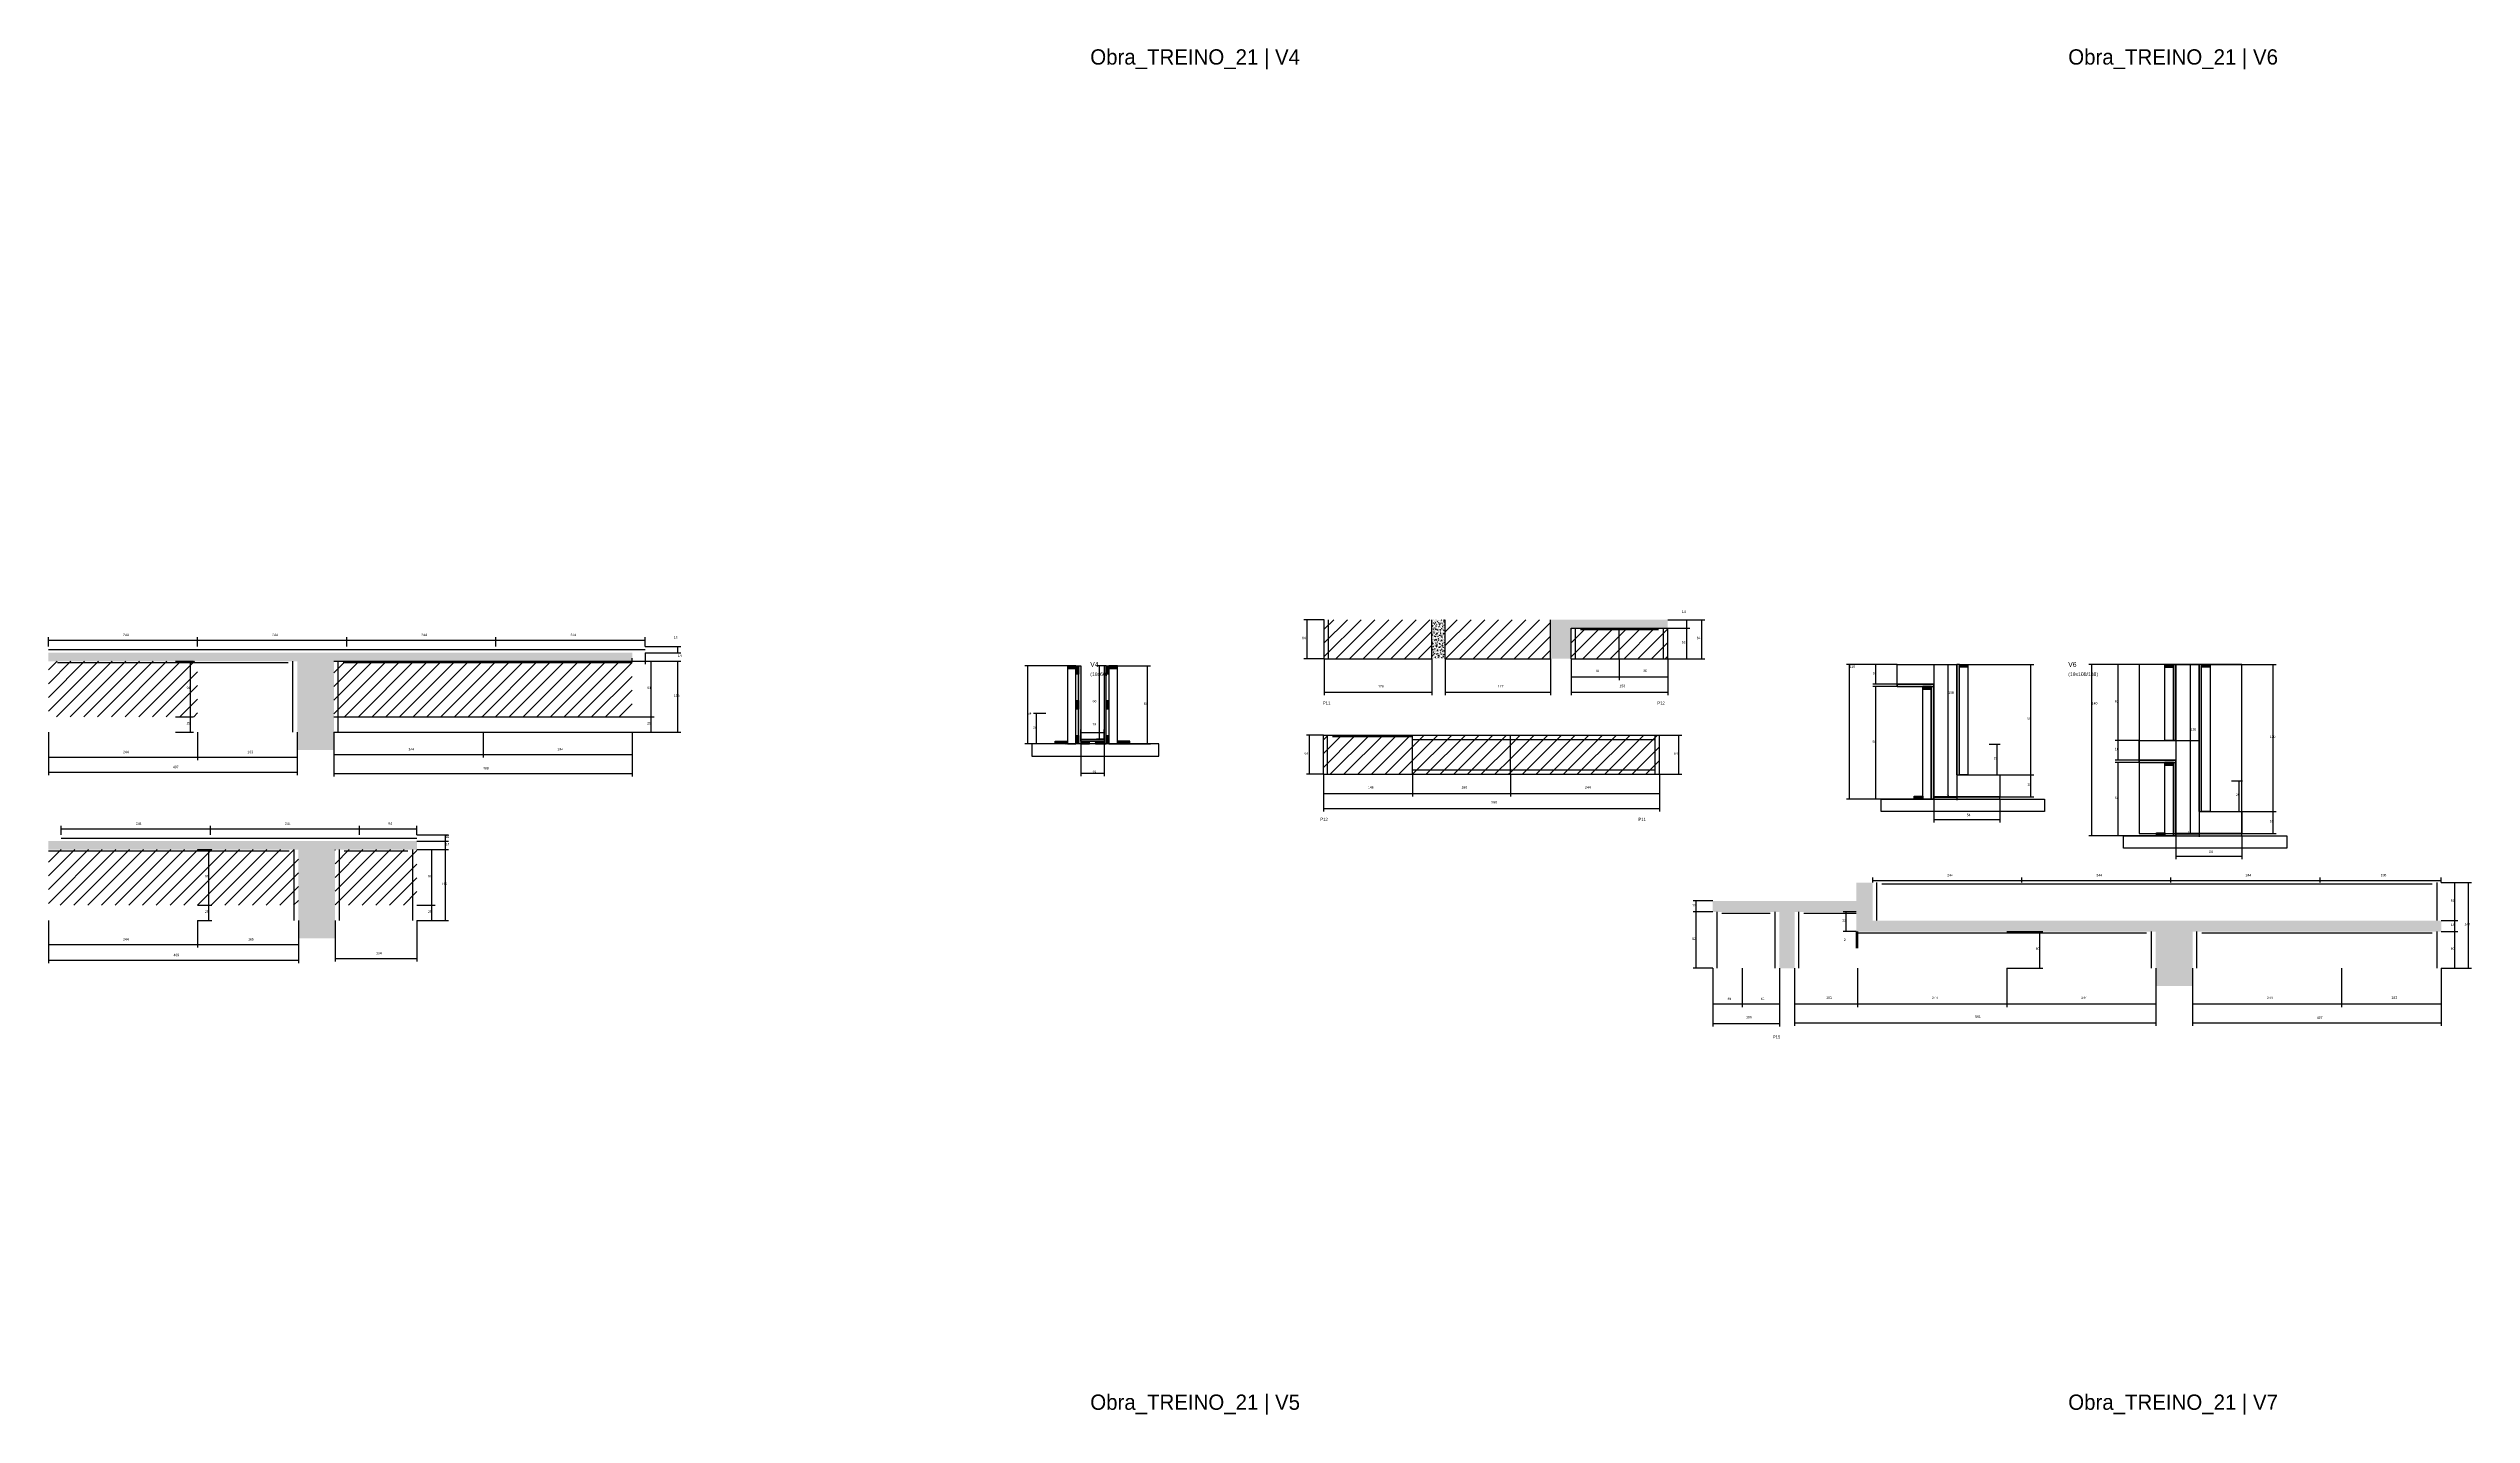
# Model space of a CAD drawing. Header units: metres. Extents: x -65046 to 21926, y -45195 to 1016.
# Drawn here: x -1704 to 2260, y -27618 to -25384 of the extents above; entities that cross this region are included whole.
import ezdxf

# ---------------------------------------------------------------- set-up
doc = ezdxf.new("R2010")
doc.units = ezdxf.units.M
for name, color, linetype in [('CONCRETO', 251, 'Continuous'), ('COTA', 241, 'Continuous'), ('Hachura', 253, 'Continuous'), ('LABEL_ID', 3, 'Continuous'), ('Madeira', 126, 'Continuous'), ('NOMENCLATURA', 7, 'Continuous'), ('Painéis', 200, 'Continuous'), ('SARR_2.2x7', 40, 'Continuous'), ('Texto Seção', 7, 'Continuous')]:
    doc.layers.add(name, color=color, linetype=linetype)

msp = doc.modelspace()

# ---------------------------------------------------------------- hatches: boundary and pattern name
at = {"layer": 'COTA'}
h = msp.add_hatch(dxfattribs=at)
h.set_pattern_fill('AR-CONC', scale=0.03)
h.paths.add_polyline_path([(580.9, -26317.8), (558.9, -26317.8), (558.9, -26381.8), (580.9, -26381.8)])
h = msp.add_hatch(dxfattribs=at)
h.set_pattern_fill('AR-CONC', scale=0.03)
h.paths.add_polyline_path([(786.9, -26331.8), (944.9, -26331.8), (944.9, -26317.8), (752.9, -26317.8), (752.9, -26381.8), (786.9, -26381.8)])
h = msp.add_hatch(dxfattribs=at)
h.set_pattern_fill('AR-CONC', scale=0.03)
h.paths.add_polyline_path([(-1237.4, -26385.8), (-749.4, -26385.8), (-749.4, -26385.8), (-749.4, -26371.8), (-749.4, -26371.8), (-1704.4, -26371.8), (-1704.4, -26371.8), (-1704.4, -26385.8), (-1704.4, -26385.8), (-1297.4, -26385.8), (-1297.4, -26385.8), (-1297.4, -26530.8), (-1297.4, -26530.8), (-1237.4, -26530.8), (-1237.4, -26530.8), (-1237.4, -26385.8)])
h = msp.add_hatch(dxfattribs=at)
h.set_pattern_fill('AR-CONC', scale=0.03)
h.paths.add_polyline_path([(-1295.4, -26838.9), (-1235.5, -26838.9), (-1235.5, -26838.9), (-1235.5, -26693.9), (-1235.5, -26693.9), (-1101.5, -26693.9), (-1101.5, -26693.9), (-1101.5, -26679.9), (-1101.5, -26679.9), (-1683.4, -26679.9), (-1683.4, -26679.9), (-1704.4, -26679.9), (-1704.4, -26679.9), (-1704.4, -26693.9), (-1704.4, -26693.9), (-1295.4, -26693.9), (-1295.4, -26693.9), (-1295.4, -26838.9)])
h = msp.add_hatch(dxfattribs=at)
h.set_pattern_fill('AR-CONC', scale=0.03)
h.paths.add_polyline_path([(1280.1, -26747.8), (1253.1, -26747.8), (1253.1, -26777.8), (1018.5, -26777.8), (1018.5, -26795.8), (1127.5, -26795.8), (1127.5, -26887.8), (1152.3, -26887.8), (1152.3, -26795.8), (1253.1, -26795.8), (1253.1, -26827.8), (1255.3, -26827.8), (1743.3, -26827.8), (1743.3, -26887.8), (1743.3, -26916.8), (1803.3, -26916.8), (1803.3, -26887.8), (1803.3, -26827.8), (2210.3, -26827.8), (2210.3, -26809.8), (1280.1, -26809.8)])
at = {"layer": 'Hachura'}
h = msp.add_hatch(dxfattribs=at)
h.set_pattern_fill('ANSI31', scale=5)
h.paths.add_polyline_path([(558.9, -26317.8), (382.9, -26317.8), (382.9, -26381.8), (558.9, -26381.8)])
h = msp.add_hatch(dxfattribs=at)
h.set_pattern_fill('ANSI31', scale=5)
h.paths.add_polyline_path([(752.9, -26317.8), (580.9, -26317.8), (580.9, -26381.8), (752.9, -26381.8)])
h = msp.add_hatch(dxfattribs=at)
h.set_pattern_fill('ANSI31', scale=5)
h.paths.add_polyline_path([(865.4, -26381.8), (865.4, -26331.8), (786.9, -26331.8), (786.9, -26381.8)])
h = msp.add_hatch(dxfattribs=at)
h.set_pattern_fill('ANSI31', scale=5)
h.paths.add_polyline_path([(944.9, -26381.8), (944.9, -26331.8), (865.4, -26331.8), (865.4, -26381.8)])
h = msp.add_hatch(dxfattribs=at)
h.set_pattern_fill('ANSI31', scale=5)
h.paths.add_polyline_path([(-1704.4, -26385.8), (-1704.4, -26476.8), (-1460.4, -26476.8), (-1460.4, -26385.8)])
h = msp.add_hatch(dxfattribs=at)
h.set_pattern_fill('ANSI31', scale=5)
h.paths.add_polyline_path([(-993.4, -26476.8), (-993.4, -26385.8), (-1237.4, -26385.8), (-1237.4, -26476.8)])
h = msp.add_hatch(dxfattribs=at)
h.set_pattern_fill('ANSI31', scale=5)
h.paths.add_polyline_path([(-993.4, -26476.8), (-749.4, -26476.8), (-749.4, -26385.8), (-993.4, -26385.8)])
h = msp.add_hatch(dxfattribs=at)
h.set_pattern_fill('ANSI31', scale=0.5)
h.paths.add_polyline_path([(-37.4, -26393.1), (-37.4, -26397.5), (-37.4, -26397.5), (-23.4, -26397.5), (-23.4, -26397.5), (-23.4, -26393.1), (-23.4, -26393.1), (-37.4, -26393.1)])
h = msp.add_hatch(color=8, dxfattribs=at)
h.dxf.hatch_style = 1
h.paths.add_polyline_path([(-15.4, -26393.1), (-19, -26393.1), (-19, -26407.1), (-19, -26521.1), (-15.4, -26521.1), (-15.4, -26516.7)])
h = msp.add_hatch(color=8, dxfattribs=at)
h.dxf.hatch_style = 1
h.paths.add_polyline_path([(26.2, -26393.1), (22.6, -26393.1), (22.6, -26521.1), (26.2, -26521.1), (26.2, -26507.1)])
h = msp.add_hatch(dxfattribs=at)
h.set_pattern_fill('ANSI31', scale=0.5)
h.paths.add_polyline_path([(30.6, -26393.1), (30.6, -26397.5), (30.6, -26397.5), (44.6, -26397.5), (44.6, -26397.5), (44.6, -26393.1), (44.6, -26393.1), (30.6, -26393.1)])
h = msp.add_hatch(color=8, dxfattribs=at)
h.dxf.hatch_style = 1
h.paths.add_polyline_path([(1417.9, -26571.3), (1421.9, -26571.3), (1421.9, -26391.3), (1417.9, -26391.3)])
h = msp.add_hatch(dxfattribs=at)
h.set_pattern_fill('ANSI31', scale=0.5)
h.paths.add_polyline_path([(1435.9, -26391.3), (1435.9, -26395.7), (1435.9, -26395.7), (1421.9, -26395.7), (1421.9, -26395.7), (1421.9, -26391.3), (1421.9, -26391.3), (1435.9, -26391.3)])
h = msp.add_hatch(dxfattribs=at)
h.set_pattern_fill('ANSI31', scale=0.5)
h.paths.add_polyline_path([(1758.2, -26391.3), (1758.2, -26395.7), (1758.2, -26395.7), (1772.2, -26395.7), (1772.2, -26395.7), (1772.2, -26391.3), (1772.2, -26391.3), (1758.2, -26391.3)])
h = msp.add_hatch(color=8, dxfattribs=at)
h.dxf.hatch_style = 1
h.paths.add_polyline_path([(1772.2, -26391.3), (1776.2, -26391.3), (1776.2, -26391.3), (1776.2, -26515.3), (1776.2, -26515.3), (1772.2, -26515.3), (1772.2, -26515.3), (1772.2, -26391.3)])
h = msp.add_hatch(color=8, dxfattribs=at)
h.dxf.hatch_style = 1
h.paths.add_polyline_path([(1814.2, -26631.3), (1818.2, -26631.3), (1818.2, -26391.3), (1814.2, -26391.3)])
h = msp.add_hatch(dxfattribs=at)
h.set_pattern_fill('ANSI31', scale=0.5)
h.paths.add_polyline_path([(1832.2, -26391.3), (1832.2, -26395.7), (1832.2, -26395.7), (1818.2, -26395.7), (1818.2, -26395.7), (1818.2, -26391.3), (1818.2, -26391.3), (1832.2, -26391.3)])
h = msp.add_hatch(color=8, dxfattribs=at)
h.dxf.hatch_style = 1
h.paths.add_polyline_path([(1379.9, -26427.3), (1379.9, -26423.3), (1379.9, -26423.3), (1319.9, -26423.3), (1319.9, -26423.3), (1319.9, -26427.3), (1319.9, -26427.3), (1379.9, -26427.3)])
h = msp.add_hatch(dxfattribs=at)
h.set_pattern_fill('ANSI31', scale=0.5)
h.paths.add_polyline_path([(1361.9, -26427.3), (1361.9, -26431.7), (1361.9, -26431.7), (1375.9, -26431.7), (1375.9, -26431.7), (1375.9, -26427.3), (1375.9, -26427.3), (1361.9, -26427.3)])
h = msp.add_hatch(color=8, dxfattribs=at)
h.dxf.hatch_style = 1
h.paths.add_polyline_path([(1379.9, -26427.3), (1375.9, -26427.3), (1375.9, -26611.3), (1379.9, -26611.3)])
h = msp.add_hatch(dxfattribs=at)
h.set_pattern_fill('ANSI31', scale=0.5)
h.paths.add_polyline_path([(-57.5, -26521.1), (-57.5, -26516.7), (-57.5, -26516.7), (-37.5, -26516.7), (-37.5, -26516.7), (-37.5, -26521.1), (-37.5, -26521.1), (-57.5, -26521.1)])
h = msp.add_hatch(dxfattribs=at)
h.set_pattern_fill('ANSI31', scale=0.5)
h.paths.add_polyline_path([(64.6, -26521.1), (64.6, -26516.7), (64.6, -26516.7), (44.6, -26516.7), (44.6, -26516.7), (44.6, -26521.1), (44.6, -26521.1), (64.6, -26521.1)])
h = msp.add_hatch(dxfattribs=at)
h.set_pattern_fill('ANSI31', scale=5)
h.paths.add_polyline_path([(527.4, -26570.6), (527.4, -26506.6), (381.4, -26506.6), (381.4, -26570.6)])
h = msp.add_hatch(dxfattribs=at)
h.set_pattern_fill('ANSI31', scale=5)
h.paths.add_polyline_path([(687.4, -26506.6), (527.4, -26506.6), (527.4, -26570.6), (687.4, -26570.6)])
h = msp.add_hatch(dxfattribs=at)
h.set_pattern_fill('ANSI31', scale=5)
h.paths.add_polyline_path([(931.4, -26506.6), (687.4, -26506.6), (687.4, -26570.6), (931.4, -26570.6)])
h = msp.add_hatch(color=8, dxfattribs=at)
h.dxf.hatch_style = 1
h.paths.add_polyline_path([(1776.2, -26551.3), (1776.2, -26547.3), (1776.2, -26547.3), (1716.2, -26547.3), (1716.2, -26547.3), (1716.2, -26551.3), (1716.2, -26551.3), (1776.2, -26551.3)])
h = msp.add_hatch(dxfattribs=at)
h.set_pattern_fill('ANSI31', scale=0.5)
h.paths.add_polyline_path([(1758.2, -26551.3), (1758.2, -26555.7), (1758.2, -26555.7), (1772.2, -26555.7), (1772.2, -26555.7), (1772.2, -26551.3), (1772.2, -26551.3), (1758.2, -26551.3)])
h = msp.add_hatch(color=8, dxfattribs=at)
h.dxf.hatch_style = 1
h.paths.add_polyline_path([(1776.2, -26551.3), (1772.2, -26551.3), (1772.2, -26671.3), (1776.2, -26671.3)])
h = msp.add_hatch(dxfattribs=at)
h.set_pattern_fill('ANSI31', scale=0.5)
h.paths.add_polyline_path([(1347.9, -26610.9), (1347.9, -26606.5), (1347.9, -26606.5), (1361.9, -26606.5), (1361.9, -26606.5), (1361.9, -26610.9), (1361.9, -26610.9), (1347.9, -26610.9)])
h = msp.add_hatch(color=8, dxfattribs=at)
h.dxf.hatch_style = 1
h.paths.add_polyline_path([(1487.9, -26611.3), (1487.9, -26607.3), (1487.9, -26607.3), (1379.9, -26607.3), (1379.9, -26607.3), (1379.9, -26611.3), (1379.9, -26611.3), (1487.9, -26611.3)])
h = msp.add_hatch(dxfattribs=at)
h.set_pattern_fill('ANSI31', scale=0.5)
h.paths.add_polyline_path([(1744.2, -26670.9), (1744.2, -26666.5), (1744.2, -26666.5), (1758.2, -26666.5), (1758.2, -26666.5), (1758.2, -26670.9), (1758.2, -26670.9), (1744.2, -26670.9)])
h = msp.add_hatch(color=8, dxfattribs=at)
h.dxf.hatch_style = 1
h.paths.add_polyline_path([(1884.2, -26671.3), (1884.2, -26667.3), (1884.2, -26667.3), (1776.2, -26667.3), (1776.2, -26667.3), (1776.2, -26671.3), (1776.2, -26671.3), (1884.2, -26671.3)])
h = msp.add_hatch(dxfattribs=at)
h.set_pattern_fill('ANSI31', scale=5)
h.paths.add_polyline_path([(-1460.4, -26784.9), (-1460.4, -26693.9), (-1704.4, -26693.9), (-1704.4, -26784.9)])
h = msp.add_hatch(dxfattribs=at)
h.set_pattern_fill('ANSI31', scale=5)
h.paths.add_polyline_path([(-1295.4, -26784.9), (-1295.4, -26693.9), (-1460.4, -26693.9), (-1460.4, -26784.9)])
h = msp.add_hatch(dxfattribs=at)
h.set_pattern_fill('ANSI31', scale=5)
h.paths.add_polyline_path([(-1235.5, -26693.9), (-1235.5, -26784.9), (-1101.5, -26784.9), (-1101.5, -26693.9)])
at = {"layer": 'Madeira'}
h = msp.add_hatch(dxfattribs=at)
h.set_pattern_fill('ANSI31', scale=0.5)
h.paths.add_polyline_path([(-19, -26393.1), (-23.4, -26393.1), (-23.4, -26407.1), (-19, -26407.1)])
h = msp.add_hatch(dxfattribs=at)
h.set_pattern_fill('ANSI31', scale=0.5)
h.paths.add_polyline_path([(30.6, -26393.1), (26.2, -26393.1), (26.2, -26407.1), (30.6, -26407.1)])
h = msp.add_hatch(dxfattribs=at)
h.set_pattern_fill('ANSI31', scale=0.5)
h.paths.add_polyline_path([(-19, -26450.1), (-23.4, -26450.1), (-23.4, -26464.1), (-19, -26464.1)])
h = msp.add_hatch(dxfattribs=at)
h.set_pattern_fill('ANSI31', scale=0.5)
h.paths.add_polyline_path([(30.6, -26450.1), (26.2, -26450.1), (26.2, -26464.1), (30.6, -26464.1)])
h = msp.add_hatch(dxfattribs=at)
h.set_pattern_fill('ANSI31', scale=0.5)
h.paths.add_polyline_path([(-19, -26507.1), (-23.4, -26507.1), (-23.4, -26521.1), (-19, -26521.1)])
h = msp.add_hatch(dxfattribs=at)
h.set_pattern_fill('ANSI31', scale=0.5)
h.paths.add_polyline_path([(-15.4, -26516.7), (-15.4, -26521.1), (-1.4, -26521.1), (-1.4, -26516.7)])
h = msp.add_hatch(dxfattribs=at)
h.set_pattern_fill('ANSI31', scale=0.5)
h.paths.add_polyline_path([(8.6, -26516.7), (8.6, -26521.1), (22.6, -26521.1), (22.6, -26516.7)])
h = msp.add_hatch(dxfattribs=at)
h.set_pattern_fill('ANSI31', scale=0.5)
h.paths.add_polyline_path([(30.6, -26507.1), (26.2, -26507.1), (26.2, -26521.1), (30.6, -26521.1)])

# ---------------------------------------------------------------- linework, layer by layer
at = {"layer": 'CONCRETO'}
for points in [[(1417.9, -26391.3), (1417.9, -26571.3), (1487.9, -26571.3), (1487.9, -26607.3), (1487.9, -26607.3), (1487.9, -26607.3), (1379.9, -26607.3), (1379.9, -26423.3), (1319.9, -26423.3), (1319.9, -26391.3), (1417.9, -26391.3)], [(1814.2, -26391.3), (1814.2, -26631.3), (1884.2, -26631.3), (1884.2, -26667.3), (1884.2, -26667.3), (1884.2, -26667.3), (1776.2, -26667.3), (1776.2, -26547.3), (1716.2, -26547.3), (1716.2, -26515.3), (1776.2, -26515.3)], [(1776.2, -26515.3), (1776.2, -26399.3), (1776.2, -26391.3), (1814.2, -26391.3)]]:
    msp.add_lwpolyline(points, dxfattribs=at)
for points in [[(1716.2, -26667.3), (1884.2, -26667.3), (1884.2, -26391.3), (1716.2, -26391.3)], [(1776.2, -26515.3), (1814.2, -26515.3), (1814.2, -26391.3), (1776.2, -26391.3)]]:
    msp.add_lwpolyline(points, close=True, dxfattribs=at)
at = {"layer": 'COTA'}
for p, q in [((382.9, -26317.8), (349.6, -26317.8)), ((354.6, -26381.8), (354.6, -26317.8)), ((944.9, -26317.8), (981, -26317.8)), ((944.9, -26317.8), (1005.4, -26317.8)), ((976, -26331.8), (976, -26317.8)), ((1000.4, -26381.8), (1000.4, -26317.8)), ((-1704.4, -26361.8), (-1704.4, -26346.2)), ((-1704.4, -26351.2), (-1460.4, -26351.2)), ((-1460.4, -26361.8), (-1460.4, -26346.2)), ((-1460.4, -26361.8), (-1460.4, -26346.2)), ((-1460.4, -26351.2), (-1216.4, -26351.2)), ((-1216.4, -26361.8), (-1216.4, -26346.2)), ((-1216.4, -26361.8), (-1216.4, -26346.2)), ((-1216.4, -26351.2), (-972.4, -26351.2)), ((-972.4, -26361.8), (-972.4, -26346.2)), ((-972.4, -26361.8), (-972.4, -26346.2)), ((-972.4, -26351.2), (-728.4, -26351.2)), ((-728.4, -26361.8), (-728.4, -26346.2)), ((-728.4, -26361.8), (-669.7, -26361.8)), ((-674.7, -26371.8), (-674.7, -26361.8)), ((944.9, -26331.8), (981, -26331.8)), ((944.9, -26331.8), (981, -26331.8)), ((976, -26381.8), (976, -26331.8)), ((-1496.3, -26385.8), (-1466.9, -26385.8)), ((-1471.9, -26476.8), (-1471.9, -26385.8)), ((-749.4, -26385.8), (-749.4, -26380.8)), ((-749.4, -26385.8), (-669.7, -26385.8)), ((-749.4, -26385.8), (-728.4, -26385.8)), ((-749.4, -26385.8), (-713.3, -26385.8)), ((-728.4, -26371.8), (-669.7, -26371.8)), ((-728.4, -26371.8), (-728.4, -26390.8)), ((-718.3, -26476.8), (-718.3, -26385.8)), ((-674.7, -26501.8), (-674.7, -26385.8)), ((-23.4, -26393.1), (-107.3, -26393.1)), ((-102.3, -26521.1), (-102.3, -26393.1)), ((22.6, -26393.1), (10.3, -26393.1)), ((15.3, -26513.1), (15.3, -26393.1)), ((30.6, -26393.1), (98.6, -26393.1)), ((93.6, -26521.1), (93.6, -26393.1)), ((382.9, -26381.8), (349.6, -26381.8)), ((382.9, -26381.8), (382.9, -26441.3)), ((558.9, -26381.8), (558.9, -26441.3)), ((580.9, -26381.8), (580.9, -26441.3)), ((752.9, -26381.8), (752.9, -26441.3)), ((786.9, -26381.8), (786.9, -26416.5)), ((786.9, -26381.8), (786.9, -26441.3)), ((865.4, -26381.8), (865.4, -26416.5)), ((865.4, -26381.8), (865.4, -26416.5)), ((944.9, -26381.8), (944.9, -26416.5)), ((944.9, -26381.8), (944.9, -26441.3)), ((944.9, -26381.8), (981, -26381.8)), ((944.9, -26381.8), (1005.4, -26381.8)), ((1319.9, -26391.3), (1237.2, -26391.3)), ((1242.2, -26611.3), (1242.2, -26391.3)), ((1319.9, -26391.3), (1280.4, -26391.3)), ((1285.4, -26423.3), (1285.4, -26391.3)), ((1379.9, -26391.3), (1408.5, -26391.3)), ((1379.9, -26391.3), (1379.9, -26612.9)), ((1403.5, -26607.3), (1403.5, -26391.3)), ((1417.9, -26391.3), (1417.9, -26612.9)), ((1435.9, -26391.3), (1543.8, -26391.3)), ((1538.8, -26571.3), (1538.8, -26391.3)), ((1767.8, -26391.3), (1633.5, -26391.3)), ((1638.5, -26671.3), (1638.5, -26391.3)), ((1767.8, -26391.3), (1676.7, -26391.3)), ((1681.7, -26515.3), (1681.7, -26391.3)), ((1776.2, -26391.3), (1804.8, -26391.3)), ((1776.2, -26391.3), (1776.2, -26672.9)), ((1799.8, -26667.3), (1799.8, -26391.3)), ((1814.2, -26391.3), (1814.2, -26672.9)), ((1832.2, -26391.3), (1940.1, -26391.3)), ((1935.1, -26631.3), (1935.1, -26391.3)), ((382.9, -26436.3), (558.9, -26436.3)), ((580.9, -26436.3), (752.9, -26436.3)), ((786.9, -26411.5), (865.4, -26411.5)), ((786.9, -26436.3), (944.9, -26436.3)), ((865.4, -26411.5), (944.9, -26411.5)), ((1319.9, -26423.3), (1280.4, -26423.3)), ((1319.9, -26427.3), (1280.4, -26427.3)), ((1285.4, -26611.3), (1285.4, -26427.3)), ((-1496.3, -26476.8), (-1466.9, -26476.8)), ((-1496.3, -26476.8), (-1466.9, -26476.8)), ((-1471.9, -26501.8), (-1471.9, -26476.8)), ((-749.4, -26476.8), (-713.3, -26476.8)), ((-749.4, -26476.8), (-713.3, -26476.8)), ((-718.3, -26501.8), (-718.3, -26476.8)), ((-72.5, -26471), (-93.1, -26471)), ((-88.1, -26521.1), (-88.1, -26471)), ((-1704.4, -26501.8), (-1704.4, -26547.7)), ((-1704.4, -26501.8), (-1704.4, -26572.3)), ((-1496.3, -26501.8), (-1466.9, -26501.8)), ((-1460.4, -26501.8), (-1460.4, -26547.7)), ((-1460.4, -26501.8), (-1460.4, -26547.7)), ((-1297.4, -26501.8), (-1297.4, -26547.7)), ((-1297.4, -26501.8), (-1297.4, -26572.3)), ((-1237.4, -26501.8), (-1237.4, -26543.1)), ((-1237.4, -26501.8), (-1237.4, -26574.1)), ((-993.4, -26501.8), (-993.4, -26543.1)), ((-993.4, -26501.8), (-993.4, -26543.1)), ((-749.4, -26501.8), (-749.4, -26574.1)), ((-749.4, -26501.8), (-749.4, -26543.1)), ((-749.4, -26501.8), (-669.7, -26501.8)), ((-749.4, -26501.8), (-713.3, -26501.8)), ((-15.4, -26513.1), (-15.4, -26497.3)), ((-15.4, -26502.3), (22.6, -26502.3)), ((22.6, -26513.1), (10.3, -26513.1)), ((22.6, -26513.1), (22.6, -26497.3)), ((381.4, -26506.6), (353.7, -26506.6)), ((358.7, -26570.6), (358.7, -26506.6)), ((931.4, -26506.6), (967.9, -26506.6)), ((962.9, -26570.6), (962.9, -26506.6)), ((1716.2, -26515.3), (1676.7, -26515.3)), ((1716.2, -26515.3), (1676.7, -26515.3)), ((1681.7, -26547.3), (1681.7, -26515.3)), ((-1704.4, -26542.7), (-1460.4, -26542.7)), ((-1460.4, -26542.7), (-1297.4, -26542.7)), ((-1237.4, -26538.1), (-993.4, -26538.1)), ((-993.4, -26538.1), (-749.4, -26538.1)), ((-23.4, -26521.1), (-107.3, -26521.1)), ((-57.5, -26521.1), (-93.1, -26521.1)), ((-15.4, -26521.1), (-15.4, -26573.8)), ((22.6, -26521.1), (22.6, -26573.8)), ((30.6, -26521.1), (98.6, -26521.1)), ((1470.9, -26521.4), (1488.6, -26521.4)), ((1483.6, -26571.3), (1483.6, -26521.4)), ((1716.2, -26547.3), (1676.7, -26547.3)), ((1716.2, -26551.3), (1676.7, -26551.3)), ((1681.7, -26671.3), (1681.7, -26551.3)), ((-1704.4, -26567.3), (-1297.4, -26567.3)), ((-1237.4, -26569.1), (-749.4, -26569.1)), ((-15.4, -26568.8), (22.6, -26568.8)), ((381.4, -26570.6), (353.7, -26570.6)), ((381.4, -26570.6), (381.4, -26607.1)), ((381.4, -26570.6), (381.4, -26631.5)), ((527.4, -26570.6), (527.4, -26607.1)), ((527.4, -26570.6), (527.4, -26607.1)), ((687.4, -26570.6), (687.4, -26607.1)), ((687.4, -26570.6), (687.4, -26607.1)), ((931.4, -26570.6), (931.4, -26607.1)), ((931.4, -26570.6), (931.4, -26631.5)), ((931.4, -26570.6), (967.9, -26570.6)), ((1470.9, -26571.3), (1488.6, -26571.3)), ((1487.9, -26571.3), (1543.8, -26571.3)), ((1487.9, -26571.3), (1543.8, -26571.3)), ((1538.8, -26607.3), (1538.8, -26571.3)), ((1867.2, -26581.4), (1884.9, -26581.4)), ((1879.9, -26631.3), (1879.9, -26581.4)), ((381.4, -26602.1), (527.4, -26602.1)), ((381.4, -26626.5), (931.4, -26626.5)), ((527.4, -26602.1), (687.4, -26602.1)), ((687.4, -26602.1), (931.4, -26602.1)), ((1361.9, -26611.3), (1237.2, -26611.3)), ((1361.9, -26611.3), (1280.4, -26611.3)), ((1379.9, -26607.3), (1408.5, -26607.3)), ((1379.9, -26607.9), (1417.9, -26607.9)), ((1379.9, -26611.3), (1379.9, -26649.7)), ((1487.9, -26607.3), (1543.8, -26607.3)), ((1487.9, -26611.3), (1487.9, -26649.7)), ((1867.2, -26631.3), (1884.9, -26631.3)), ((1884.2, -26631.3), (1940.1, -26631.3)), ((1884.2, -26631.3), (1940.1, -26631.3)), ((1935.1, -26667.3), (1935.1, -26631.3)), ((-1683.4, -26669.9), (-1683.4, -26654.7)), ((-1683.4, -26659.7), (-1439.4, -26659.7)), ((-1439.4, -26669.9), (-1439.4, -26654.7)), ((-1439.4, -26669.9), (-1439.4, -26654.7)), ((-1439.4, -26659.7), (-1195.5, -26659.7)), ((-1195.5, -26669.9), (-1195.5, -26654.7)), ((-1195.5, -26669.9), (-1195.5, -26654.7)), ((-1195.5, -26659.7), (-1101.5, -26659.7)), ((-1101.5, -26669.9), (-1101.5, -26654.7)), ((-1101.5, -26669.9), (-1049.8, -26669.9)), ((-1054.8, -26679.9), (-1054.8, -26669.9)), ((1379.9, -26644.7), (1487.9, -26644.7)), ((1758.2, -26671.3), (1633.5, -26671.3)), ((1758.2, -26671.3), (1676.7, -26671.3)), ((1776.2, -26667.3), (1804.8, -26667.3)), ((1776.2, -26667.9), (1814.2, -26667.9)), ((1776.2, -26671.3), (1776.2, -26709.7)), ((1884.2, -26667.3), (1940.1, -26667.3)), ((1884.2, -26671.3), (1884.2, -26709.7)), ((-1460.4, -26693.9), (-1436.9, -26693.9)), ((-1441.9, -26784.9), (-1441.9, -26693.9)), ((-1101.5, -26679.9), (-1049.8, -26679.9)), ((-1101.5, -26679.9), (-1049.8, -26679.9)), ((-1101.5, -26693.9), (-1049.8, -26693.9)), ((-1101.5, -26693.9), (-1049.8, -26693.9)), ((-1101.5, -26693.9), (-1072, -26693.9)), ((-1077, -26784.9), (-1077, -26693.9)), ((-1054.8, -26693.9), (-1054.8, -26679.9)), ((-1054.8, -26809.9), (-1054.8, -26693.9)), ((1776.2, -26704.7), (1884.2, -26704.7)), ((1280.1, -26747.8), (1280.1, -26739.2)), ((1280.1, -26744.2), (1524.1, -26744.2)), ((1524.1, -26747.8), (1524.1, -26739.2)), ((1524.1, -26747.8), (1524.1, -26739.2)), ((1524.1, -26744.2), (1768.1, -26744.2)), ((1768.1, -26747.8), (1768.1, -26739.2)), ((1768.1, -26747.8), (1768.1, -26739.2)), ((1768.1, -26744.2), (2012.1, -26744.2)), ((2012.1, -26747.8), (2012.1, -26739.2)), ((2012.1, -26747.8), (2012.1, -26739.2)), ((2012.1, -26744.2), (2210.3, -26744.2)), ((2210.3, -26747.8), (2210.3, -26739.2)), ((2210.3, -26747.8), (2259.8, -26747.8)), ((2210.3, -26747.8), (2237.3, -26747.8)), ((2232.3, -26809.8), (2232.3, -26747.8)), ((2254.8, -26887.8), (2254.8, -26747.8)), ((-1460.4, -26784.9), (-1436.9, -26784.9)), ((-1460.4, -26784.9), (-1436.9, -26784.9)), ((-1441.9, -26809.9), (-1441.9, -26784.9)), ((-1101.5, -26784.9), (-1072, -26784.9)), ((-1101.5, -26784.9), (-1072, -26784.9)), ((-1077, -26809.9), (-1077, -26784.9)), ((1018.5, -26777.8), (986.1, -26777.8)), ((1018.5, -26795.8), (986.1, -26795.8)), ((1018.5, -26795.8), (986.1, -26795.8)), ((991.1, -26795.8), (991.1, -26777.8)), ((991.1, -26887.8), (991.1, -26795.8)), ((1253.1, -26795.8), (1231.8, -26795.8)), ((1236.8, -26827.8), (1236.8, -26795.8)), ((-1704.4, -26809.9), (-1704.4, -26854.1)), ((-1704.4, -26809.9), (-1704.4, -26879.7)), ((-1460.4, -26809.9), (-1460.4, -26854.1)), ((-1460.4, -26809.9), (-1460.4, -26854.1)), ((-1460.4, -26809.9), (-1436.9, -26809.9)), ((-1295.4, -26809.9), (-1295.4, -26879.7)), ((-1295.4, -26822.2), (-1295.4, -26854.1)), ((-1235.5, -26809.9), (-1235.5, -26876.7)), ((-1101.5, -26809.9), (-1101.5, -26876.7)), ((-1101.5, -26809.9), (-1049.8, -26809.9)), ((-1101.5, -26809.9), (-1072, -26809.9)), ((1253.1, -26827.8), (1231.8, -26827.8)), ((1253.1, -26827.8), (1253.1, -26854.9)), ((1255.3, -26827.8), (1255.3, -26854.9)), ((1499.3, -26827.8), (1558.3, -26827.8)), ((1553.3, -26887.8), (1553.3, -26827.8)), ((2210.3, -26809.8), (2237.3, -26809.8)), ((2210.3, -26809.8), (2237.3, -26809.8)), ((2210.3, -26827.8), (2237.3, -26827.8)), ((2210.3, -26827.8), (2237.3, -26827.8)), ((2232.3, -26827.8), (2232.3, -26809.8)), ((2232.3, -26887.8), (2232.3, -26827.8)), ((-1704.4, -26849.1), (-1460.4, -26849.1)), ((-1704.4, -26874.7), (-1295.4, -26874.7)), ((-1460.4, -26849.1), (-1295.4, -26849.1)), ((-1235.5, -26871.7), (-1101.5, -26871.7)), ((1253.1, -26849.9), (1255.3, -26849.9)), ((1018.5, -26887.8), (986.1, -26887.8)), ((1018.5, -26887.8), (1018.5, -26983)), ((1018.5, -26887.8), (1018.5, -26951.3)), ((1066.5, -26887.8), (1066.5, -26951.3)), ((1066.5, -26887.8), (1066.5, -26951.3)), ((1127.5, -26887.8), (1127.5, -26983)), ((1127.5, -26887.8), (1127.5, -26951.3)), ((1152.3, -26887.8), (1152.3, -26951.3)), ((1152.3, -26887.8), (1152.3, -26982.2)), ((1255.3, -26887.8), (1255.3, -26951.3)), ((1255.3, -26887.8), (1255.3, -26951.3)), ((1499.3, -26887.8), (1499.3, -26951.3)), ((1499.3, -26887.8), (1499.3, -26951.3)), ((1499.3, -26887.8), (1558.3, -26887.8)), ((1743.3, -26887.8), (1743.3, -26951.3)), ((1743.3, -26902.3), (1743.3, -26982.2)), ((1803.3, -26887.8), (1803.3, -26951.3)), ((1803.3, -26902.3), (1803.3, -26982.2)), ((2047.3, -26887.8), (2047.3, -26951.3)), ((2047.3, -26887.8), (2047.3, -26951.3)), ((2210.3, -26887.8), (2237.3, -26887.8)), ((2210.3, -26887.8), (2259.8, -26887.8)), ((2210.3, -26887.8), (2210.3, -26982.2)), ((2210.3, -26900), (2210.3, -26951.3)), ((1018.5, -26946.3), (1066.5, -26946.3)), ((1066.5, -26946.3), (1127.5, -26946.3)), ((1152.3, -26946.3), (1255.3, -26946.3)), ((1255.3, -26946.3), (1499.3, -26946.3)), ((1499.3, -26946.3), (1743.3, -26946.3)), ((1803.3, -26946.3), (2047.3, -26946.3)), ((2047.3, -26946.3), (2210.3, -26946.3)), ((1018.5, -26978), (1127.5, -26978)), ((1152.3, -26977.2), (1743.3, -26977.2)), ((1803.3, -26977.2), (2210.3, -26977.2))]:
    msp.add_line(p, q, dxfattribs=at)
at = {"layer": 'Madeira'}
for points in [[(-37.4, -26393.1), (-37.4, -26397.5), (-23.4, -26397.5), (-23.4, -26393.1)], [(-37.4, -26521.1), (-23.4, -26521.1), (-23.4, -26393.1), (-37.4, -26393.1)], [(-19, -26393.1), (-19, -26407.1), (-23.4, -26407.1), (-23.4, -26393.1)], [(30.6, -26393.1), (30.6, -26407.1), (26.2, -26407.1), (26.2, -26393.1)], [(30.6, -26393.1), (30.6, -26397.5), (44.6, -26397.5), (44.6, -26393.1)], [(30.6, -26521.1), (44.6, -26521.1), (44.6, -26393.1), (30.6, -26393.1)], [(1435.9, -26391.3), (1435.9, -26395.7), (1421.9, -26395.7), (1421.9, -26391.3)], [(1435.9, -26571.3), (1421.9, -26571.3), (1421.9, -26391.3), (1435.9, -26391.3)], [(1758.2, -26391.3), (1758.2, -26395.7), (1772.2, -26395.7), (1772.2, -26391.3)], [(1758.2, -26391.3), (1772.2, -26391.3), (1772.2, -26515.3), (1758.2, -26515.3)], [(1832.2, -26391.3), (1832.2, -26395.7), (1818.2, -26395.7), (1818.2, -26391.3)], [(1832.2, -26631.3), (1818.2, -26631.3), (1818.2, -26391.3), (1832.2, -26391.3)], [(1361.9, -26427.3), (1361.9, -26431.7), (1375.9, -26431.7), (1375.9, -26427.3)], [(1361.9, -26427.3), (1375.9, -26427.3), (1375.9, -26611.3), (1361.9, -26611.3)], [(-19, -26450.1), (-19, -26464.1), (-23.4, -26464.1), (-23.4, -26450.1)], [(30.6, -26450.1), (30.6, -26464.1), (26.2, -26464.1), (26.2, -26450.1)], [(-57.5, -26521.1), (-57.5, -26516.7), (-37.5, -26516.7), (-37.5, -26521.1)], [(-19, -26507.1), (-19, -26521.1), (-23.4, -26521.1), (-23.4, -26507.1)], [(-1.4, -26516.7), (-15.4, -26516.7), (-15.4, -26521.1), (-1.4, -26521.1)], [(22.6, -26516.7), (8.6, -26516.7), (8.6, -26521.1), (22.6, -26521.1)], [(30.6, -26507.1), (30.6, -26521.1), (26.2, -26521.1), (26.2, -26507.1)], [(64.6, -26521.1), (64.6, -26516.7), (44.6, -26516.7), (44.6, -26521.1)], [(-95.4, -26541.1), (112.4, -26541.1), (112.4, -26521.1), (-95.4, -26521.1)], [(1758.2, -26551.3), (1758.2, -26555.7), (1772.2, -26555.7), (1772.2, -26551.3)], [(1758.2, -26551.3), (1772.2, -26551.3), (1772.2, -26671.3), (1758.2, -26671.3)], [(1561.1, -26631.3), (1294.2, -26631.3), (1294.2, -26611.3), (1561.1, -26611.3)], [(1347.9, -26610.9), (1347.9, -26606.5), (1361.9, -26606.5), (1361.9, -26610.9)], [(1957.4, -26691.3), (1690.5, -26691.3), (1690.5, -26671.3), (1957.4, -26671.3)], [(1744.2, -26670.9), (1744.2, -26666.5), (1758.2, -26666.5), (1758.2, -26670.9)]]:
    msp.add_lwpolyline(points, close=True, dxfattribs=at)
at = {"layer": 'Painéis'}
for p, q in [((382.9, -26381.8), (382.9, -26317.8)), ((558.9, -26381.8), (558.9, -26317.8)), ((580.9, -26381.8), (580.9, -26317.8)), ((752.9, -26381.8), (752.9, -26317.8)), ((786.9, -26331.8), (944.9, -26331.8)), ((786.9, -26381.8), (786.9, -26331.8)), ((865.4, -26381.8), (865.4, -26331.8)), ((944.9, -26381.8), (944.9, -26331.8)), ((-1237.4, -26385.8), (-749.4, -26385.8)), ((382.9, -26381.8), (558.9, -26381.8)), ((580.9, -26381.8), (752.9, -26381.8)), ((786.9, -26381.8), (944.9, -26381.8)), ((1417.9, -26571.3), (1417.9, -26391.3)), ((1776.2, -26515.3), (1776.2, -26391.3)), ((1814.2, -26631.3), (1814.2, -26391.3)), ((1319.9, -26423.3), (1379.9, -26423.3)), ((1319.9, -26427.3), (1319.9, -26423.3)), ((1379.9, -26427.3), (1379.9, -26423.3)), ((1379.9, -26611.3), (1379.9, -26427.3)), ((-1237.4, -26476.8), (-749.4, -26476.8)), ((-1237.4, -26501.8), (-749.4, -26501.8)), ((-15.4, -26513.1), (22.6, -26513.1)), ((-15.4, -26516.7), (22.6, -26516.7)), ((381.4, -26506.6), (687.4, -26506.6)), ((381.4, -26570.6), (381.4, -26506.6)), ((527.4, -26570.6), (527.4, -26506.6)), ((687.4, -26506.6), (931.4, -26506.6)), ((687.4, -26570.6), (687.4, -26506.6)), ((931.4, -26570.6), (931.4, -26506.6)), ((1716.2, -26547.3), (1776.2, -26547.3)), ((1716.2, -26551.3), (1716.2, -26547.3)), ((1776.2, -26551.3), (1776.2, -26547.3)), ((1776.2, -26671.3), (1776.2, -26551.3)), ((381.4, -26570.6), (527.4, -26570.6)), ((527.4, -26570.6), (687.4, -26570.6)), ((687.4, -26570.6), (931.4, -26570.6)), ((1379.9, -26607.3), (1487.9, -26607.3)), ((1379.9, -26611.3), (1379.9, -26607.3)), ((1487.9, -26611.3), (1487.9, -26607.3)), ((1776.2, -26667.3), (1884.2, -26667.3)), ((1776.2, -26671.3), (1776.2, -26667.3)), ((1884.2, -26671.3), (1884.2, -26667.3))]:
    msp.add_line(p, q, dxfattribs=at)
for points in [[(-19, -26521.1), (-19, -26393.1), (-15.4, -26393.1), (-15.4, -26521.1)], [(26.2, -26521.1), (26.2, -26393.1), (22.6, -26393.1), (22.6, -26521.1)], [(1421.9, -26391.3), (1417.9, -26391.3), (1417.9, -26571.3), (1421.9, -26571.3)], [(1772.2, -26391.3), (1776.2, -26391.3), (1776.2, -26515.3), (1772.2, -26515.3)], [(1818.2, -26391.3), (1814.2, -26391.3), (1814.2, -26631.3), (1818.2, -26631.3)], [(1379.9, -26427.3), (1379.9, -26423.3), (1319.9, -26423.3), (1319.9, -26427.3)], [(1375.9, -26427.3), (1379.9, -26427.3), (1379.9, -26611.3), (1375.9, -26611.3)], [(-15.4, -26513.1), (22.6, -26513.1), (22.6, -26516.7), (-15.4, -26516.7)], [(1776.2, -26551.3), (1776.2, -26547.3), (1716.2, -26547.3), (1716.2, -26551.3)], [(1772.2, -26551.3), (1776.2, -26551.3), (1776.2, -26671.3), (1772.2, -26671.3)], [(1487.9, -26611.3), (1487.9, -26607.3), (1379.9, -26607.3), (1379.9, -26611.3)], [(1884.2, -26671.3), (1884.2, -26667.3), (1776.2, -26667.3), (1776.2, -26671.3)]]:
    msp.add_lwpolyline(points, close=True, dxfattribs=at)
at = {"layer": 'SARR_2.2x7'}
for p, q in [((389.9, -26381.8), (389.9, -26317.8)), ((793.9, -26381.8), (793.9, -26331.8)), ((801.9, -26334), (865.4, -26334)), ((865.4, -26334), (929.9, -26334)), ((937.9, -26381.8), (937.9, -26331.8)), ((-1704.4, -26366.8), (-1460.4, -26366.8)), ((-1689.4, -26388), (-1460.4, -26388)), ((-1460.4, -26366.8), (-1216.4, -26366.8)), ((-1460.4, -26388), (-1312.4, -26388)), ((-1304.4, -26501.8), (-1304.4, -26385.8)), ((-1230.4, -26476.8), (-1230.4, -26385.8)), ((-1222.4, -26388), (-993.4, -26388)), ((-1216.4, -26366.8), (-972.4, -26366.8)), ((-993.4, -26388), (-749.4, -26388)), ((-972.4, -26366.8), (-728.4, -26366.8)), ((-1230.4, -26501.8), (-1230.4, -26476.8)), ((388.4, -26570.6), (388.4, -26506.6)), ((396.4, -26508.8), (527.4, -26508.8)), ((527.4, -26513.6), (687.4, -26513.6)), ((687.4, -26513.6), (924.4, -26513.6)), ((924.4, -26570.6), (924.4, -26506.6)), ((527.4, -26563.6), (687.4, -26563.6)), ((687.4, -26563.6), (924.4, -26563.6)), ((-1683.4, -26674.9), (-1439.4, -26674.9)), ((-1439.4, -26674.9), (-1195.5, -26674.9)), ((-1195.5, -26674.9), (-1101.5, -26674.9)), ((-1704.4, -26696.1), (-1460.4, -26696.1)), ((-1460.4, -26696.1), (-1310.4, -26696.1)), ((-1302.4, -26784.9), (-1302.4, -26693.9)), ((-1228.5, -26784.9), (-1228.5, -26693.9)), ((-1220.5, -26696.1), (-1116.5, -26696.1)), ((-1108.5, -26784.9), (-1108.5, -26693.9)), ((1287.1, -26809.8), (1287.1, -26747.8)), ((1295.1, -26750), (1524.1, -26750)), ((1524.1, -26750), (1768.1, -26750)), ((1768.1, -26750), (2012.1, -26750)), ((2012.1, -26750), (2195.3, -26750)), ((2203.3, -26809.8), (2203.3, -26747.8)), ((-1302.4, -26809.9), (-1302.4, -26784.9)), ((-1228.5, -26809.9), (-1228.5, -26784.9)), ((-1108.5, -26809.9), (-1108.5, -26784.9)), ((1025.5, -26887.8), (1025.5, -26795.8)), ((1120.5, -26887.8), (1120.5, -26795.8)), ((1159.3, -26887.8), (1159.3, -26795.8)), ((1033.5, -26798), (1066.5, -26798)), ((1066.5, -26798), (1112.5, -26798)), ((1167.3, -26798), (1253.1, -26798)), ((1253.1, -26830), (1255.3, -26830)), ((1255.3, -26830), (1499.3, -26830)), ((1499.3, -26830), (1728.3, -26830)), ((1736.3, -26887.8), (1736.3, -26827.8)), ((1810.3, -26887.8), (1810.3, -26827.8)), ((1818.3, -26830), (2047.3, -26830)), ((2047.3, -26830), (2195.3, -26830)), ((2203.3, -26887.8), (2203.3, -26827.8))]:
    msp.add_line(p, q, dxfattribs=at)

# ---------------------------------------------------------------- texts
at = {"layer": 'COTA'}
for s, p in [('14', (967.9, -26306.7)), ('244', (-1582.4, -26344.7)), ('244', (-1338.4, -26344.7)), ('244', (-1094.4, -26344.7)), ('244', (-850.4, -26344.7)), ('10', (-681.2, -26348.6)), ('64', (346.5, -26349.8)), ('50', (967.9, -26356.8)), ('64', (992.3, -26349.8)), ('14', (-674.7, -26378.8)), ('78', (826.2, -26403.4)), ('80', (905.2, -26403.3)), ('110', (1242.2, -26396.6)), ('91', (-1478.4, -26431.3)), ('91', (-724.8, -26431.3)), ('116', (-681.2, -26443.8)), ('176', (470.9, -26428.7)), ('172', (666.9, -26428.7)), ('158', (865.9, -26428.2)), ('16', (1279.9, -26407.3)), ('108', (1403.5, -26439.2)), ('64', (-102.3, -26473.1)), ('60', (3.8, -26453.1)), ('64', (87.5, -26457.1)), ('90', (1533.3, -26481.3)), ('140', (1638.5, -26456.6)), ('62', (1676.2, -26453.3)), ('25', (-1478.4, -26489.3)), ('25', (-724.8, -26489.3)), ('25', (-93.6, -26496.1)), ('19', (3.6, -26490.8)), ('92', (1279.9, -26519.3)), ('138', (1799.8, -26499.2)), ('120', (1929.6, -26511.3)), ('244', (-1582.4, -26536.2)), ('407', (-1500.9, -26560.8)), ('163', (-1378.9, -26536.2)), ('244', (-1115.4, -26531.6)), ('488', (-993.4, -26562.6)), ('244', (-871.4, -26531.6)), ('64', (350.6, -26538.6)), ('64', (954.8, -26538.6)), ('25', (1478.1, -26546.3)), ('16', (1676.2, -26531.3)), ('19', (3.6, -26568.8)), ('146', (454.4, -26594)), ('160', (607.4, -26594)), ('244', (809.4, -26594)), ('18', (1533.3, -26589.3)), ('550', (656.4, -26618.4)), ('19', (1398.9, -26607.9)), ('54', (1433.9, -26639.2)), ('60', (1676.2, -26611.3)), ('25', (1874.4, -26606.3)), ('244', (-1561.4, -26653.2)), ('244', (-1317.5, -26653.2)), ('94', (-1148.5, -26653.2)), ('10', (-1054.8, -26674.9)), ('19', (1795.2, -26667.9)), ('18', (1929.6, -26649.3)), ('14', (-1054.8, -26686.9)), ('54', (1830.2, -26699.2)), ('91', (-1448.4, -26739.4)), ('91', (-1083.5, -26739.4)), ('116', (-1061.3, -26751.9)), ('244', (1402.1, -26737.7)), ('244', (1646.1, -26737.7)), ('244', (1890.1, -26737.7)), ('198', (2111.2, -26737.7)), ('25', (-1448.4, -26797.4)), ('25', (-1083.5, -26797.4)), ('18', (984.6, -26786.8)), ('62', (2225.8, -26778.8)), ('32', (1230.3, -26811.8)), ('18', (2225.8, -26818.8)), ('140', (2248.3, -26817.8)), ('244', (-1582.4, -26842.6)), ('409', (-1499.9, -26868.2)), ('165', (-1377.9, -26842.6)), ('134', (-1168.5, -26865.2)), ('92', (984.6, -26841.8)), ('2', (1232.8, -26843.4)), ('60', (1546.8, -26857.8)), ('60', (2225.8, -26857.8)), ('48', (1042.5, -26939.8)), ('61', (1097, -26939.8)), ('103', (1203.8, -26938)), ('244', (1377.3, -26938.2)), ('244', (1621.3, -26938.2)), ('244', (1925.3, -26938.2)), ('163', (2128.8, -26938)), ('109', (1073, -26969.9)), ('591', (1447.8, -26969.1)), ('407', (2006.8, -26970.7))]:
    msp.add_text(s, height=4, dxfattribs=at).set_placement(p)
at = {"layer": 'LABEL_ID'}
for s, p in [('Obra_TREINO_21 | V4', (0, -25410)), ('Obra_TREINO_21 | V6', (1600, -25410)), ('Obra_TREINO_21 | V5', (0, -27610)), ('Obra_TREINO_21 | V7', (1600, -27610))]:
    msp.add_text(s, height=25, dxfattribs=at).set_placement(p)
at = {"layer": 'NOMENCLATURA'}
for s, p in [('P11', (380.6, -26456.6)), ('P12', (927.8, -26456.6)), ('P12', (376.4, -26646.8)), ('P11', (896.9, -26646.8)), ('P15', (1116.7, -27002.7))]:
    msp.add_text(s, height=5, dxfattribs=at).set_placement(p)
at = {"layer": 'Texto Seção'}
for s, height, p in [('V4', 8, (0, -26395)), ('V6', 8, (1600, -26395)), ('(19x60)', 6, (0, -26410)), ('(19x108/138)', 6, (1600, -26410))]:
    msp.add_text(s, height=height, dxfattribs=at).set_placement(p)

doc.saveas('drawing.dxf')
